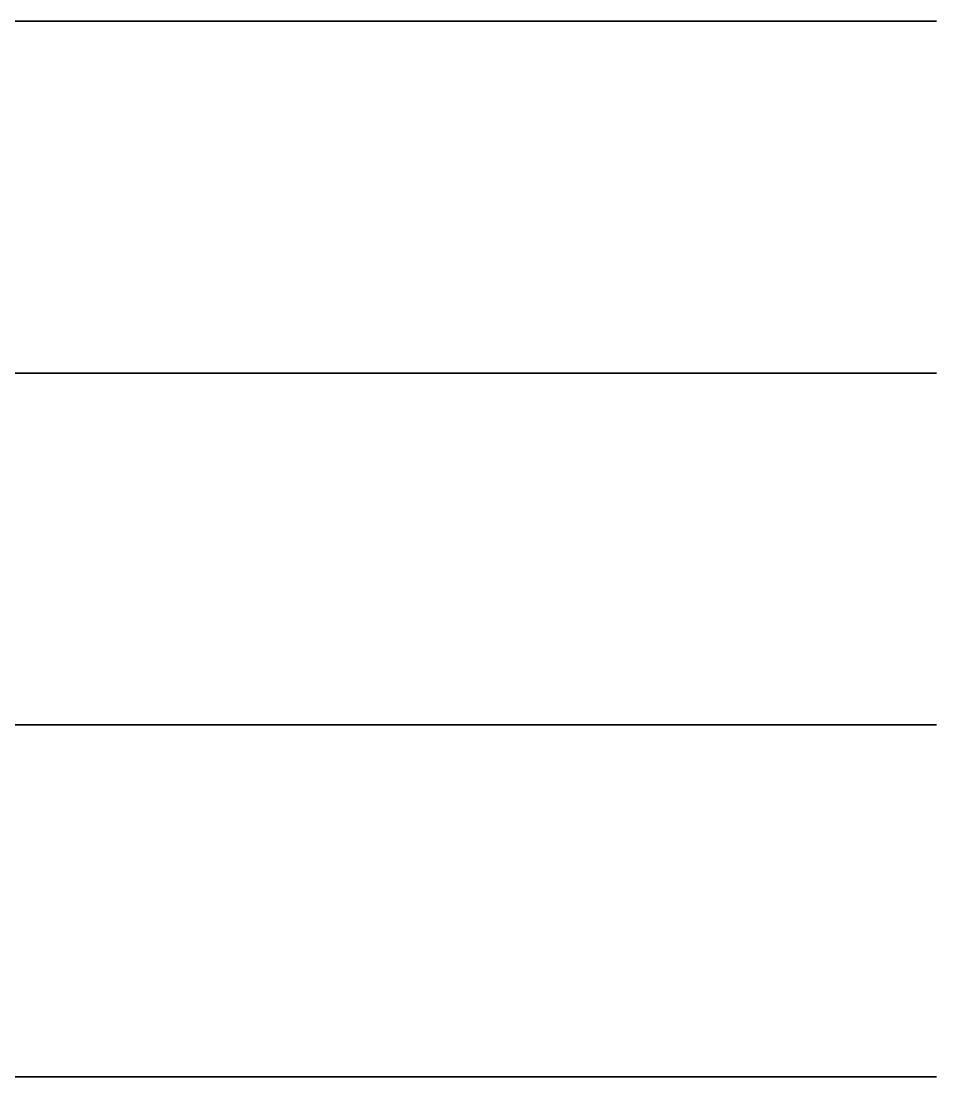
# Model space of a CAD drawing. Header units: metres. Extents: x 350990 to 353010, y 7455300 to 7456700.
# Drawn here: x 352029.9 to 352289, y 7456400 to 7456700 of the extents above; entities that cross this region are included whole.
import ezdxf

# ---------------------------------------------------------------- set-up
doc = ezdxf.new("R2010")
doc.units = ezdxf.units.M

msp = doc.modelspace()

# ---------------------------------------------------------------- linework, layer by layer
at = {"layer": 'BOC_P400N'}
msp.add_polyline3d([(352020, 7456400, 1283.76), (352030, 7456400, 1284.134), (352040, 7456400, 1284.458), (352050, 7456400, 1284.725), (352060, 7456400, 1284.922), (352070, 7456400, 1285.028), (352080, 7456400, 1285.019), (352090, 7456400, 1284.869), (352100, 7456400, 1284.135), (352110, 7456400, 1283.236), (352120, 7456400, 1282.26), (352130, 7456400, 1281.217), (352140, 7456400, 1280.116), (352150, 7456400, 1278.967), (352160, 7456400, 1277.783), (352170, 7456400, 1276.576), (352180, 7456400, 1274.831), (352190, 7456400, 1272.981), (352200, 7456400, 1271.136), (352210, 7456400, 1269.354), (352220, 7456400, 1267.69), (352230, 7456400, 1266.196), (352240, 7456400, 1264.913), (352250, 7456400, 1263.872), (352260, 7456400, 1263.091), (352270, 7456400, 1262.574), (352280, 7456400, 1262.313), (352290, 7456400, 1262.285)], dxfattribs=at)
at = {"layer": 'BOC_P500N'}
msp.add_polyline3d([(352020, 7456500, 1269.464), (352030, 7456500, 1270.124), (352040, 7456500, 1270.552), (352050, 7456500, 1270.707), (352060, 7456500, 1270.566), (352070, 7456500, 1270.117), (352080, 7456500, 1269.368), (352090, 7456500, 1268.339), (352100, 7456500, 1267.065), (352110, 7456500, 1265.592), (352120, 7456500, 1263.974), (352130, 7456500, 1262.269), (352140, 7456500, 1260.536), (352150, 7456500, 1258.831), (352160, 7456500, 1257.204), (352170, 7456500, 1255.697), (352180, 7456500, 1254.342), (352190, 7456500, 1253.159), (352200, 7456500, 1252.158), (352210, 7456500, 1251.336), (352220, 7456500, 1250.686), (352230, 7456500, 1250.192), (352240, 7456500, 1249.833), (352250, 7456500, 1249.588), (352260, 7456500, 1249.437), (352270, 7456500, 1249.362), (352280, 7456500, 1249.35), (352290, 7456500, 1249.393)], dxfattribs=at)
at = {"layer": 'BOC_P600N'}
msp.add_polyline3d([(352020, 7456600, 1255.348), (352030, 7456600, 1255.587), (352040, 7456600, 1255.753), (352050, 7456600, 1255.86), (352060, 7456600, 1255.914), (352070, 7456600, 1255.92), (352080, 7456600, 1255.874), (352090, 7456600, 1255.767), (352100, 7456600, 1255.586), (352110, 7456600, 1255.312), (352120, 7456600, 1254.924), (352130, 7456600, 1254.401), (352140, 7456600, 1253.726), (352150, 7456600, 1252.885), (352160, 7456600, 1251.872), (352170, 7456600, 1250.693), (352180, 7456600, 1249.36), (352190, 7456600, 1247.9), (352200, 7456600, 1246.347), (352210, 7456600, 1244.746), (352220, 7456600, 1243.15), (352230, 7456600, 1241.611), (352240, 7456600, 1240.187), (352250, 7456600, 1238.931), (352260, 7456600, 1237.888), (352270, 7456600, 1237.095), (352280, 7456600, 1236.579), (352290, 7456600, 1236.348)], dxfattribs=at)
at = {"layer": 'BOC_P700N'}
msp.add_polyline3d([(352020, 7456700, 1246.385), (352030, 7456700, 1247.509), (352040, 7456700, 1248.46), (352050, 7456700, 1249.201), (352060, 7456700, 1249.703), (352070, 7456700, 1249.942), (352080, 7456700, 1249.91), (352090, 7456700, 1249.607), (352100, 7456700, 1249.05), (352110, 7456700, 1248.266), (352120, 7456700, 1247.297), (352130, 7456700, 1246.191), (352140, 7456700, 1245.006), (352150, 7456700, 1243.803), (352160, 7456700, 1242.642), (352170, 7456700, 1241.58), (352180, 7456700, 1240.665), (352190, 7456700, 1239.937), (352200, 7456700, 1239.424), (352210, 7456700, 1239.137), (352220, 7456700, 1239.077), (352230, 7456700, 1239.23), (352240, 7456700, 1239.571), (352250, 7456700, 1240.065), (352260, 7456700, 1240.671), (352270, 7456700, 1241.346), (352280, 7456700, 1242.048), (352290, 7456700, 1242.735)], dxfattribs=at)
at = {"layer": 'BOLC_P400N'}
msp.add_polyline3d([(352020, 7456400, 1233.066), (352030, 7456400, 1232.781), (352040, 7456400, 1232.391), (352050, 7456400, 1231.902), (352060, 7456400, 1231.327), (352070, 7456400, 1230.683), (352080, 7456400, 1229.991), (352090, 7456400, 1229.275), (352100, 7456400, 1228.561), (352110, 7456400, 1227.873), (352120, 7456400, 1227.237), (352130, 7456400, 1226.675), (352140, 7456400, 1226.208), (352150, 7456400, 1225.854), (352160, 7456400, 1225.631), (352170, 7456400, 1225.554), (352180, 7456400, 1225.634), (352190, 7456400, 1225.884), (352200, 7456400, 1226.309), (352210, 7456400, 1226.916), (352220, 7456400, 1227.705), (352230, 7456400, 1228.672), (352240, 7456400, 1229.808), (352250, 7456400, 1231.099), (352260, 7456400, 1232.527), (352270, 7456400, 1234.071), (352280, 7456400, 1235.706), (352290, 7456400, 1237.406)], dxfattribs=at)
at = {"layer": 'BOLC_P500N'}
msp.add_polyline3d([(352020, 7456500, 1241.34), (352030, 7456500, 1241.013), (352040, 7456500, 1240.635), (352050, 7456500, 1240.201), (352060, 7456500, 1239.707), (352070, 7456500, 1239.154), (352080, 7456500, 1238.541), (352090, 7456500, 1237.871), (352100, 7456500, 1237.147), (352110, 7456500, 1236.371), (352120, 7456500, 1235.548), (352130, 7456500, 1234.682), (352140, 7456500, 1233.781), (352150, 7456500, 1232.854), (352160, 7456500, 1231.917), (352170, 7456500, 1230.988), (352180, 7456500, 1230.089), (352190, 7456500, 1229.245), (352200, 7456500, 1228.482), (352210, 7456500, 1227.826), (352220, 7456500, 1227.298), (352230, 7456500, 1226.915), (352240, 7456500, 1226.69), (352250, 7456500, 1226.625), (352260, 7456500, 1226.718), (352270, 7456500, 1226.956), (352280, 7456500, 1227.32), (352290, 7456500, 1227.787)], dxfattribs=at)
at = {"layer": 'BOLC_P600N'}
msp.add_polyline3d([(352020, 7456600, 1247.348), (352030, 7456600, 1247.587), (352040, 7456600, 1247.753), (352050, 7456600, 1247.86), (352060, 7456600, 1247.914), (352070, 7456600, 1247.92), (352080, 7456600, 1247.874), (352090, 7456600, 1247.767), (352100, 7456600, 1247.393), (352110, 7456600, 1246.275), (352120, 7456600, 1244.991), (352130, 7456600, 1243.538), (352140, 7456600, 1241.923), (352150, 7456600, 1240.157), (352160, 7456600, 1238.259), (352170, 7456600, 1236.257), (352180, 7456600, 1234.186), (352190, 7456600, 1232.086), (352200, 7456600, 1230), (352210, 7456600, 1227.975), (352220, 7456600, 1226.054), (352230, 7456600, 1224.278), (352240, 7456600, 1222.683), (352250, 7456600, 1221.299), (352260, 7456600, 1220.147), (352270, 7456600, 1219.239), (352280, 7456600, 1218.578), (352290, 7456600, 1218.156)], dxfattribs=at)
at = {"layer": 'BOLC_P700N'}
msp.add_polyline3d([(352020, 7456700, 1236.465), (352030, 7456700, 1236.392), (352040, 7456700, 1236.218), (352050, 7456700, 1235.949), (352060, 7456700, 1235.588), (352070, 7456700, 1235.137), (352080, 7456700, 1234.595), (352090, 7456700, 1233.96), (352100, 7456700, 1233.225), (352110, 7456700, 1232.384), (352120, 7456700, 1231.428), (352130, 7456700, 1230.351), (352140, 7456700, 1229.15), (352150, 7456700, 1227.824), (352160, 7456700, 1226.384), (352170, 7456700, 1224.845), (352180, 7456700, 1223.23), (352190, 7456700, 1221.569), (352200, 7456700, 1219.897), (352210, 7456700, 1218.257), (352220, 7456700, 1216.691), (352230, 7456700, 1215.245), (352240, 7456700, 1213.965), (352250, 7456700, 1212.891), (352260, 7456700, 1212.065), (352270, 7456700, 1211.518), (352280, 7456700, 1211.275), (352290, 7456700, 1211.351)], dxfattribs=at)
at = {"layer": 'BOX_P400N'}
msp.add_polyline3d([(352020, 7456400, 1211.818), (352030, 7456400, 1215.017), (352040, 7456400, 1218.015), (352050, 7456400, 1220.69), (352060, 7456400, 1222.941), (352070, 7456400, 1224.683), (352080, 7456400, 1223.991), (352090, 7456400, 1223.275), (352100, 7456400, 1222.561), (352110, 7456400, 1221.873), (352120, 7456400, 1221.237), (352130, 7456400, 1220.675), (352140, 7456400, 1220.208), (352150, 7456400, 1219.854), (352160, 7456400, 1219.591), (352170, 7456400, 1217.648), (352180, 7456400, 1215.665), (352190, 7456400, 1213.697), (352200, 7456400, 1211.795), (352210, 7456400, 1210.008), (352220, 7456400, 1208.384), (352230, 7456400, 1206.969), (352240, 7456400, 1205.812), (352250, 7456400, 1204.962), (352260, 7456400, 1204.469), (352270, 7456400, 1204.383), (352280, 7456400, 1204.749), (352290, 7456400, 1205.605)], dxfattribs=at)
at = {"layer": 'BOX_P500N'}
msp.add_polyline3d([(352020, 7456500, 1216.462), (352030, 7456500, 1216.306), (352040, 7456500, 1216.211), (352050, 7456500, 1216.159), (352060, 7456500, 1216.137), (352070, 7456500, 1216.137), (352080, 7456500, 1216.152), (352090, 7456500, 1216.175), (352100, 7456500, 1216.193), (352110, 7456500, 1216.184), (352120, 7456500, 1216.122), (352130, 7456500, 1215.968), (352140, 7456500, 1215.681), (352150, 7456500, 1215.215), (352160, 7456500, 1214.528), (352170, 7456500, 1213.584), (352180, 7456500, 1212.361), (352190, 7456500, 1210.852), (352200, 7456500, 1209.072), (352210, 7456500, 1207.054), (352220, 7456500, 1204.859), (352230, 7456500, 1202.565), (352240, 7456500, 1200.27), (352250, 7456500, 1198.083), (352260, 7456500, 1196.12), (352270, 7456500, 1194.498), (352280, 7456500, 1193.32), (352290, 7456500, 1192.674)], dxfattribs=at)
at = {"layer": 'BOX_P600N'}
msp.add_polyline3d([(352020, 7456600, 1228.818), (352030, 7456600, 1226.616), (352040, 7456600, 1224.234), (352050, 7456600, 1221.815), (352060, 7456600, 1219.498), (352070, 7456600, 1217.415), (352080, 7456600, 1215.674), (352090, 7456600, 1214.355), (352100, 7456600, 1213.312), (352110, 7456600, 1212.093), (352120, 7456600, 1211.268), (352130, 7456600, 1210.791), (352140, 7456600, 1210.592), (352150, 7456600, 1210.583), (352160, 7456600, 1210.665), (352170, 7456600, 1210.742), (352180, 7456600, 1210.724), (352190, 7456600, 1210.536), (352200, 7456600, 1210.13), (352210, 7456600, 1209.479), (352220, 7456600, 1208.591), (352230, 7456600, 1207.498), (352240, 7456600, 1206.259), (352250, 7456600, 1204.953), (352260, 7456600, 1203.672), (352270, 7456600, 1202.514), (352280, 7456600, 1201.567), (352290, 7456600, 1200.91)], dxfattribs=at)
at = {"layer": 'BOX_P700N'}
msp.add_polyline3d([(352020, 7456700, 1226.037), (352030, 7456700, 1224.491), (352040, 7456700, 1222.543), (352050, 7456700, 1220.306), (352060, 7456700, 1217.898), (352070, 7456700, 1215.434), (352080, 7456700, 1213.013), (352090, 7456700, 1210.719), (352100, 7456700, 1208.606), (352110, 7456700, 1206.703), (352120, 7456700, 1205.013), (352130, 7456700, 1203.513), (352140, 7456700, 1202.165), (352150, 7456700, 1200.919), (352160, 7456700, 1199.722), (352170, 7456700, 1198.528), (352180, 7456700, 1197.303), (352190, 7456700, 1196.029), (352200, 7456700, 1194.709), (352210, 7456700, 1193.367), (352220, 7456700, 1192.05), (352230, 7456700, 1190.821), (352240, 7456700, 1189.754), (352250, 7456700, 1188.931), (352260, 7456700, 1188.432), (352270, 7456700, 1188.326), (352280, 7456700, 1188.664), (352290, 7456700, 1189.474)], dxfattribs=at)
at = {"layer": 'CU_0p2_P400N'}
for points in [[(352040, 7456400, 754.742), (352036.917, 7456400, 760), (352033.274, 7456400, 770), (352032.176, 7456400, 780), (352034.123, 7456400, 790), (352039.329, 7456400, 800), (352040, 7456400, 800.942), (352050, 7456400, 808.667), (352060, 7456400, 809.991), (352070, 7456400, 803.729), (352072.426, 7456400, 800), (352077.889, 7456400, 790), (352080, 7456400, 784.749), (352081.494, 7456400, 780), (352083.353, 7456400, 770), (352083.332, 7456400, 760), (352080.378, 7456400, 750), (352080, 7456400, 749.42), (352070, 7456400, 740.847), (352061.474, 7456400, 740), (352060, 7456400, 739.896), (352059.747, 7456400, 740), (352050, 7456400, 744.35), (352043.96, 7456400, 750)], [(352260, 7456400, 527.355), (352257.852, 7456400, 530), (352255.521, 7456400, 540), (352260, 7456400, 544.875), (352270, 7456400, 544.833), (352277.718, 7456400, 540), (352280, 7456400, 532.416), (352280.367, 7456400, 530), (352280, 7456400, 529.372), (352270, 7456400, 522.94)]]:
    msp.add_polyline3d(points, close=True, dxfattribs=at)
at = {"layer": 'PHY_P400N'}
for points in [[(352289.461, 7456400, 890), (352280, 7456400, 885.985), (352270, 7456400, 885.39), (352260, 7456400, 888.794), (352258.18, 7456400, 890), (352250, 7456400, 895.668), (352245.069, 7456400, 900), (352240, 7456400, 904.623), (352234.005, 7456400, 910), (352230, 7456400, 913.684), (352221.144, 7456400, 920), (352220, 7456400, 920.823), (352210, 7456400, 924.511), (352200, 7456400, 924.234), (352190, 7456400, 920.378), (352189.398, 7456400, 920), (352180, 7456400, 914.075), (352174.313, 7456400, 910), (352170, 7456400, 906.978), (352160, 7456400, 900.489), (352159.074, 7456400, 900), (352150, 7456400, 895.436), (352140, 7456400, 891.871), (352132.477, 7456400, 890), (352130, 7456400, 889.415), (352120, 7456400, 887.493), (352110, 7456400, 885.596), (352100, 7456400, 883.496), (352090, 7456400, 881.295), (352083.362, 7456400, 880), (352080, 7456400, 879.353), (352070, 7456400, 878.153), (352060, 7456400, 878.135), (352050, 7456400, 879.458), (352047.747, 7456400, 880), (352040, 7456400, 881.819), (352030, 7456400, 884.49), (352020, 7456400, 886.375)], [(352020, 7456400, 1136.802), (352030, 7456400, 1135.414), (352040, 7456400, 1134.02), (352050, 7456400, 1132.746), (352060, 7456400, 1131.676), (352070, 7456400, 1130.836), (352080, 7456400, 1130.181), (352083.11, 7456400, 1130), (352090, 7456400, 1129.593), (352100, 7456400, 1128.922), (352110, 7456400, 1128.003), (352120, 7456400, 1126.707), (352130, 7456400, 1124.96), (352140, 7456400, 1122.747), (352150, 7456400, 1120.093), (352150.292, 7456400, 1120), (352160, 7456400, 1117.145), (352170, 7456400, 1113.892), (352180, 7456400, 1110.381), (352180.998, 7456400, 1110), (352190, 7456400, 1106.76), (352200, 7456400, 1102.99), (352207.655, 7456400, 1100), (352210, 7456400, 1099.109), (352220, 7456400, 1095.191), (352230, 7456400, 1091.181), (352232.962, 7456400, 1090), (352240, 7456400, 1087.131), (352250, 7456400, 1083.015), (352257.279, 7456400, 1080), (352260, 7456400, 1078.803), (352270, 7456400, 1074.491), (352279.947, 7456400, 1070), (352280, 7456400, 1069.974), (352290, 7456400, 1065.202)]]:
    msp.add_polyline3d(points, dxfattribs=at)
at = {"layer": 'PHY_P500N'}
for points in [[(352290, 7456500, 767.395), (352280, 7456500, 761.725), (352275.379, 7456500, 760), (352270, 7456500, 758.035), (352260, 7456500, 756.84), (352250, 7456500, 758.068), (352243.706, 7456500, 760), (352240, 7456500, 761.17), (352230, 7456500, 765.256), (352220, 7456500, 769.21), (352217.314, 7456500, 770), (352210, 7456500, 773.741), (352200, 7456500, 774.939), (352190, 7456500, 774.634), (352180, 7456500, 773.611), (352170, 7456500, 772.868), (352160, 7456500, 773.545), (352150, 7456500, 776.219), (352142.525, 7456500, 780), (352140, 7456500, 781.354), (352130, 7456500, 788.924), (352128.785, 7456500, 790), (352120, 7456500, 798.185), (352118.042, 7456500, 800), (352110, 7456500, 807.726), (352107.166, 7456500, 810), (352100, 7456500, 815.842), (352092.233, 7456500, 820), (352090, 7456500, 821.187), (352080, 7456500, 823.085), (352070, 7456500, 821.781), (352065.065, 7456500, 820), (352060, 7456500, 818.005), (352050, 7456500, 813.013), (352043.087, 7456500, 810), (352040, 7456500, 808.5), (352030, 7456500, 806.01), (352020, 7456500, 806.764)], [(352020, 7456500, 927.979), (352030, 7456500, 929.475), (352036.698, 7456500, 930), (352040, 7456500, 930.262), (352050, 7456500, 930.459), (352060, 7456500, 930.199), (352063.561, 7456500, 930), (352070, 7456500, 929.608), (352080, 7456500, 928.828), (352090, 7456500, 928.027), (352100, 7456500, 927.434), (352110, 7456500, 927.412), (352120, 7456500, 928.665), (352123.97, 7456500, 930), (352130, 7456500, 932.56), (352138.17, 7456500, 940), (352140, 7456500, 942.006), (352145.319, 7456500, 950), (352150, 7456500, 957.308), (352151.557, 7456500, 960), (352158.463, 7456500, 970), (352160, 7456500, 971.824), (352167.921, 7456500, 980), (352170, 7456500, 981.655), (352180, 7456500, 987.187), (352190, 7456500, 989.749), (352200, 7456500, 989.382), (352210, 7456500, 986.459), (352220, 7456500, 981.48), (352222.167, 7456500, 980), (352230, 7456500, 973.248), (352233.125, 7456500, 970), (352240, 7456500, 960.521), (352240.336, 7456500, 960), (352244.591, 7456500, 950), (352246.953, 7456500, 940), (352247.308, 7456500, 930), (352245.462, 7456500, 920), (352241.091, 7456500, 910), (352240, 7456500, 908.321), (352231.907, 7456500, 900), (352230, 7456500, 898.47), (352220, 7456500, 893.386), (352210, 7456500, 890.485), (352207.261, 7456500, 890), (352200, 7456500, 888.674), (352190, 7456500, 887.16), (352180, 7456500, 884.984), (352170, 7456500, 880.203), (352169.773, 7456500, 880), (352162.732, 7456500, 870), (352160, 7456500, 860.917), (352159.827, 7456500, 860), (352159.191, 7456500, 850), (352159.782, 7456500, 840), (352160, 7456500, 838.8), (352161.839, 7456500, 830), (352165.38, 7456500, 820), (352170, 7456500, 811.157), (352170.773, 7456500, 810), (352180, 7456500, 800.305), (352180.423, 7456500, 800), (352190, 7456500, 794.892), (352200, 7456500, 792.006), (352210, 7456500, 791.207), (352220, 7456500, 792.032), (352230, 7456500, 793.938), (352240, 7456500, 796.363), (352250, 7456500, 798.808), (352255.611, 7456500, 800), (352260, 7456500, 801.096), (352270, 7456500, 802.87), (352280, 7456500, 803.769), (352290, 7456500, 803.847)]]:
    msp.add_polyline3d(points, dxfattribs=at)
at = {"layer": 'POT_P400N'}
for points in [[(352020, 7456400, 552.735), (352030, 7456400, 556.23), (352037.513, 7456400, 560), (352040, 7456400, 561.439), (352050, 7456400, 569.333), (352050.659, 7456400, 570), (352058.913, 7456400, 580), (352060, 7456400, 581.617), (352064.839, 7456400, 590), (352069.455, 7456400, 600), (352070, 7456400, 601.404), (352073.14, 7456400, 610), (352076.218, 7456400, 620), (352078.862, 7456400, 630), (352080, 7456400, 634.864), (352081.257, 7456400, 640), (352083.539, 7456400, 650), (352085.785, 7456400, 660), (352088.129, 7456400, 670), (352090, 7456400, 677.325), (352090.835, 7456400, 680), (352094.433, 7456400, 690), (352099.221, 7456400, 700), (352100, 7456400, 701.326), (352108.106, 7456400, 710), (352110, 7456400, 711.521), (352120, 7456400, 715.723), (352130, 7456400, 716.986), (352140, 7456400, 716.586), (352150, 7456400, 715.184), (352160, 7456400, 713.15), (352170, 7456400, 710.706), (352172.54, 7456400, 710), (352180, 7456400, 707.941), (352190, 7456400, 704.966), (352200, 7456400, 701.835), (352205.641, 7456400, 700), (352210, 7456400, 698.514), (352220, 7456400, 694.967), (352230, 7456400, 691.203), (352233.053, 7456400, 690), (352240, 7456400, 687.011), (352250, 7456400, 682.332), (352254.557, 7456400, 680), (352260, 7456400, 676.907), (352270, 7456400, 670.581), (352270.834, 7456400, 670), (352280, 7456400, 662.963), (352283.501, 7456400, 660), (352290, 7456400, 654.045)], [(352290, 7456400, 290.069), (352280, 7456400, 290.067), (352270, 7456400, 290.065), (352260, 7456400, 290.065), (352250, 7456400, 290.065), (352240, 7456400, 290.065), (352230, 7456400, 290.066), (352220, 7456400, 290.067), (352210, 7456400, 290.069), (352200, 7456400, 290.07), (352190, 7456400, 290.072), (352180, 7456400, 290.074), (352170, 7456400, 290.076), (352160, 7456400, 290.078), (352150, 7456400, 290.08), (352140, 7456400, 290.081), (352130, 7456400, 290.082), (352120, 7456400, 290.082), (352110, 7456400, 290.083), (352100, 7456400, 290.083), (352090, 7456400, 290.083), (352080, 7456400, 290.083), (352070, 7456400, 290.084), (352060, 7456400, 290.085), (352050, 7456400, 290.086), (352040, 7456400, 290.088), (352030, 7456400, 290.091), (352020, 7456400, 290.095)]]:
    msp.add_polyline3d(points, dxfattribs=at)
at = {"layer": 'POT_P500N'}
for points in [[(352290, 7456500, 290.233), (352280, 7456500, 290.224), (352270, 7456500, 290.222), (352260, 7456500, 290.225), (352250, 7456500, 290.234), (352240, 7456500, 290.25), (352230, 7456500, 290.274), (352220, 7456500, 290.31), (352210, 7456500, 290.361), (352200, 7456500, 290.434), (352190, 7456500, 290.539), (352180, 7456500, 290.692), (352170, 7456500, 290.913), (352160, 7456500, 291.212), (352150, 7456500, 291.555), (352140, 7456500, 291.805), (352130, 7456500, 291.801), (352120, 7456500, 291.571), (352110, 7456500, 291.28), (352100, 7456500, 291.032), (352090, 7456500, 290.852), (352080, 7456500, 290.731), (352070, 7456500, 290.655), (352060, 7456500, 290.617), (352050, 7456500, 290.612), (352040, 7456500, 290.648), (352030, 7456500, 290.746), (352020, 7456500, 290.976)], [(352023.778, 7456500, 460), (352030, 7456500, 452.651), (352031.955, 7456500, 450), (352036.64, 7456500, 440), (352039.155, 7456500, 430), (352039.993, 7456500, 420), (352039.524, 7456500, 410), (352038.046, 7456500, 400), (352035.826, 7456500, 390), (352033.147, 7456500, 380), (352030.383, 7456500, 370), (352030, 7456500, 367.876), (352026.593, 7456500, 360)], [(352024.204, 7456500, 350), (352030, 7456500, 346.989), (352037.594, 7456500, 340), (352040, 7456500, 339.211), (352050, 7456500, 333.926), (352056.78, 7456500, 330), (352060, 7456500, 328.756), (352070, 7456500, 324.358), (352079.986, 7456500, 320), (352080, 7456500, 319.995), (352090, 7456500, 316.495), (352100, 7456500, 313.29), (352110, 7456500, 310.585), (352113.211, 7456500, 310), (352120, 7456500, 308.856), (352130, 7456500, 308.279), (352140, 7456500, 309.381), (352141.856, 7456500, 310), (352150, 7456500, 313.794), (352156.629, 7456500, 320), (352160, 7456500, 324.795), (352162.548, 7456500, 330), (352165.92, 7456500, 340), (352168.251, 7456500, 350), (352170, 7456500, 360), (352170, 7456500, 360), (352171.374, 7456500, 370), (352172.745, 7456500, 380), (352174.322, 7456500, 390), (352176.349, 7456500, 400), (352179.151, 7456500, 410), (352180, 7456500, 412.285), (352183.378, 7456500, 420), (352190, 7456500, 429.981), (352190.017, 7456500, 430), (352200, 7456500, 437.972), (352204.557, 7456500, 440), (352210, 7456500, 441.903), (352220, 7456500, 443.425), (352230, 7456500, 443.441), (352240, 7456500, 442.421), (352250, 7456500, 440.665), (352252.828, 7456500, 440), (352260, 7456500, 438.304), (352270, 7456500, 435.492), (352280, 7456500, 432.321), (352286.658, 7456500, 430), (352290, 7456500, 428.742)]]:
    msp.add_polyline3d(points, dxfattribs=at)
at = {"layer": 'PRO_P400N'}
for points in [[(352020, 7456400, 1289.998), (352030, 7456400, 1289.859), (352040, 7456400, 1289.622), (352050, 7456400, 1289.285), (352060, 7456400, 1288.848), (352070, 7456400, 1288.311), (352080, 7456400, 1287.678), (352090, 7456400, 1286.951), (352100, 7456400, 1286.135), (352110, 7456400, 1285.236), (352120, 7456400, 1284.26), (352130, 7456400, 1283.217), (352140, 7456400, 1282.116), (352150, 7456400, 1280.967), (352158.168, 7456400, 1280), (352160, 7456400, 1279.783), (352170, 7456400, 1278.576), (352180, 7456400, 1277.359), (352190, 7456400, 1276.146), (352200, 7456400, 1274.952), (352210, 7456400, 1273.791), (352220, 7456400, 1272.678), (352230, 7456400, 1271.627), (352240, 7456400, 1270.651), (352247.357, 7456400, 1270), (352250, 7456400, 1269.766), (352260, 7456400, 1268.983), (352270, 7456400, 1268.314), (352280, 7456400, 1267.769), (352290, 7456400, 1267.358)], [(352290, 7456400, 290.01), (352280, 7456400, 290.01), (352270, 7456400, 290.01), (352260, 7456400, 290.01), (352250, 7456400, 290.01), (352240, 7456400, 290.01), (352230, 7456400, 290.01), (352220, 7456400, 290.01), (352210, 7456400, 290.01), (352200, 7456400, 290.01), (352190, 7456400, 290.01), (352180, 7456400, 290.01), (352170, 7456400, 290.01), (352160, 7456400, 290.01), (352150, 7456400, 290.01), (352140, 7456400, 290.01), (352130, 7456400, 290.01), (352120, 7456400, 290.01), (352110, 7456400, 290.01), (352100, 7456400, 290.01), (352090, 7456400, 290.01), (352080, 7456400, 290.01), (352070, 7456400, 290.01), (352060, 7456400, 290.01), (352050, 7456400, 290.01), (352040, 7456400, 290.01), (352030, 7456400, 290.01), (352020, 7456400, 290.01)]]:
    msp.add_polyline3d(points, dxfattribs=at)
at = {"layer": 'PRO_P500N'}
for points in [[(352020, 7456500, 1276.192), (352030, 7456500, 1276.155), (352040, 7456500, 1276.068), (352050, 7456500, 1275.926), (352060, 7456500, 1275.726), (352070, 7456500, 1275.464), (352080, 7456500, 1275.14), (352090, 7456500, 1274.751), (352100, 7456500, 1274.298), (352110, 7456500, 1273.782), (352120, 7456500, 1273.205), (352130, 7456500, 1272.57), (352140, 7456500, 1271.881), (352150, 7456500, 1271.144), (352160, 7456500, 1270.363), (352164.434, 7456500, 1270), (352170, 7456500, 1269.545), (352180, 7456500, 1268.697), (352190, 7456500, 1267.827), (352200, 7456500, 1266.943), (352210, 7456500, 1266.054), (352220, 7456500, 1265.167), (352230, 7456500, 1264.291), (352240, 7456500, 1263.435), (352250, 7456500, 1262.607), (352260, 7456500, 1261.815), (352270, 7456500, 1261.067), (352280, 7456500, 1260.369), (352285.757, 7456500, 1260), (352290, 7456500, 1259.728)], [(352290, 7456500, 290.01), (352280, 7456500, 290.01), (352270, 7456500, 290.01), (352260, 7456500, 290.01), (352250, 7456500, 290.01), (352240, 7456500, 290.01), (352230, 7456500, 290.01), (352220, 7456500, 290.01), (352210, 7456500, 290.01), (352200, 7456500, 290.01), (352190, 7456500, 290.01), (352180, 7456500, 290.01), (352170, 7456500, 290.011), (352160, 7456500, 290.011), (352150, 7456500, 290.011), (352140, 7456500, 290.011), (352130, 7456500, 290.011), (352120, 7456500, 290.011), (352110, 7456500, 290.011), (352100, 7456500, 290.011), (352090, 7456500, 290.011), (352080, 7456500, 290.01), (352070, 7456500, 290.01), (352060, 7456500, 290.01), (352050, 7456500, 290.01), (352040, 7456500, 290.01), (352030, 7456500, 290.01), (352020, 7456500, 290.011)]]:
    msp.add_polyline3d(points, dxfattribs=at)
at = {"layer": 'PRO_P600N'}
for points in [[(352020, 7456600, 1271.63), (352030, 7456600, 1271.493), (352040, 7456600, 1271.243), (352050, 7456600, 1270.883), (352060, 7456600, 1270.418), (352067.391, 7456600, 1270), (352070, 7456600, 1269.852), (352080, 7456600, 1269.193), (352090, 7456600, 1268.448), (352100, 7456600, 1267.626), (352110, 7456600, 1266.737), (352120, 7456600, 1265.791), (352130, 7456600, 1264.799), (352140, 7456600, 1263.773), (352150, 7456600, 1262.723), (352160, 7456600, 1261.663), (352170, 7456600, 1260.602), (352175.737, 7456600, 1260), (352179.103, 7456600, 1250), (352175.828, 7456600, 1240), (352173.429, 7456600, 1230), (352171.738, 7456600, 1220), (352170.652, 7456600, 1210), (352170.112, 7456600, 1200), (352170.095, 7456600, 1190), (352170.609, 7456600, 1180), (352178.109, 7456600, 1170), (352180, 7456600, 1167.743), (352186.737, 7456600, 1160), (352190, 7456600, 1156.664), (352196.959, 7456600, 1150), (352200, 7456600, 1147.398), (352209.481, 7456600, 1140), (352210, 7456600, 1139.634), (352220, 7456600, 1133.314), (352226.097, 7456600, 1130), (352230, 7456600, 1128.037), (352240, 7456600, 1123.858), (352250, 7456600, 1120.583), (352252.56, 7456600, 1120), (352260, 7456600, 1118.38), (352270, 7456600, 1117.192), (352280, 7456600, 1117.05), (352290, 7456600, 1118.017)], [(352290, 7456600, 290.011), (352280, 7456600, 290.011), (352270, 7456600, 290.011), (352260, 7456600, 290.011), (352250, 7456600, 290.011), (352240, 7456600, 290.011), (352230, 7456600, 290.011), (352220, 7456600, 290.011), (352210, 7456600, 290.012), (352200, 7456600, 290.012), (352190, 7456600, 290.012), (352180, 7456600, 290.012), (352170, 7456600, 290.012), (352160, 7456600, 290.012), (352150, 7456600, 290.012), (352140, 7456600, 290.012), (352130, 7456600, 290.012), (352120, 7456600, 290.012), (352110, 7456600, 290.012), (352100, 7456600, 290.012), (352090, 7456600, 290.012), (352080, 7456600, 290.012), (352070, 7456600, 290.012), (352060, 7456600, 290.012), (352050, 7456600, 290.012), (352040, 7456600, 290.012), (352030, 7456600, 290.012), (352020, 7456600, 290.012)]]:
    msp.add_polyline3d(points, dxfattribs=at)
at = {"layer": 'PRO_P700N'}
for points in [[(352290, 7456700, 290.012), (352280, 7456700, 290.012), (352270, 7456700, 290.012), (352260, 7456700, 290.012), (352250, 7456700, 290.012), (352240, 7456700, 290.012), (352230, 7456700, 290.012), (352220, 7456700, 290.012), (352210, 7456700, 290.013), (352200, 7456700, 290.013), (352190, 7456700, 290.013), (352180, 7456700, 290.013), (352170, 7456700, 290.013), (352160, 7456700, 290.013), (352150, 7456700, 290.013), (352140, 7456700, 290.013), (352130, 7456700, 290.013), (352120, 7456700, 290.013), (352110, 7456700, 290.013), (352100, 7456700, 290.013), (352090, 7456700, 290.013), (352080, 7456700, 290.013), (352070, 7456700, 290.013), (352060, 7456700, 290.013), (352050, 7456700, 290.013), (352040, 7456700, 290.013), (352030, 7456700, 290.013), (352020, 7456700, 290.013)], [(352020.429, 7456700, 1050), (352030, 7456700, 1044.456), (352039.391, 7456700, 1040), (352040, 7456700, 1039.734), (352050, 7456700, 1037.256), (352060, 7456700, 1037.037), (352070, 7456700, 1039.699), (352070.534, 7456700, 1040), (352080, 7456700, 1047.057), (352082.68, 7456700, 1050), (352089.624, 7456700, 1060), (352090, 7456700, 1060.729), (352094.314, 7456700, 1070), (352098.224, 7456700, 1080), (352100, 7456700, 1085.25), (352101.888, 7456700, 1090), (352106.32, 7456700, 1100), (352110, 7456700, 1106.009), (352115.804, 7456700, 1110), (352120, 7456700, 1111.818), (352130, 7456700, 1111.476), (352134.724, 7456700, 1110), (352140, 7456700, 1108.727), (352150, 7456700, 1104.924), (352160, 7456700, 1100.692), (352161.37, 7456700, 1100), (352170, 7456700, 1096.267), (352180, 7456700, 1091.814), (352183.849, 7456700, 1090), (352190, 7456700, 1087.384), (352200, 7456700, 1083.036), (352207.057, 7456700, 1080), (352210, 7456700, 1078.802), (352220, 7456700, 1074.683), (352230, 7456700, 1070.767), (352232.046, 7456700, 1070), (352240, 7456700, 1067.01), (352250, 7456700, 1063.526), (352260, 7456700, 1060.391), (352261.463, 7456700, 1060), (352270, 7456700, 1057.583), (352280, 7456700, 1055.28), (352290, 7456700, 1053.6)]]:
    msp.add_polyline3d(points, dxfattribs=at)
at = {"layer": 'TOH_P400N'}
msp.add_polyline3d([(352020, 7456400, 1161.005), (352030, 7456400, 1167.285), (352040, 7456400, 1173.369), (352050, 7456400, 1178.947), (352060, 7456400, 1183.757), (352070, 7456400, 1187.577), (352080, 7456400, 1188.389), (352090, 7456400, 1188.554), (352100, 7456400, 1188.09), (352110, 7456400, 1187.056), (352120, 7456400, 1185.55), (352130, 7456400, 1183.699), (352140, 7456400, 1181.648), (352150, 7456400, 1179.554), (352160, 7456400, 1177.534), (352170, 7456400, 1173.953), (352180, 7456400, 1170.566), (352190, 7456400, 1167.521), (352200, 7456400, 1164.932), (352210, 7456400, 1162.878), (352220, 7456400, 1161.398), (352230, 7456400, 1160.502), (352240, 7456400, 1160.167), (352250, 7456400, 1160.352), (352260, 7456400, 1161.002), (352270, 7456400, 1162.057), (352280, 7456400, 1163.46), (352290, 7456400, 1165.163)], dxfattribs=at)
at = {"layer": 'TOH_P500N'}
msp.add_polyline3d([(352020, 7456500, 1174.825), (352030, 7456500, 1178.159), (352040, 7456500, 1181.577), (352050, 7456500, 1184.894), (352060, 7456500, 1187.949), (352070, 7456500, 1190.612), (352080, 7456500, 1192.788), (352090, 7456500, 1194.417), (352100, 7456500, 1195.469), (352110, 7456500, 1195.943), (352120, 7456500, 1195.858), (352130, 7456500, 1195.253), (352140, 7456500, 1194.178), (352150, 7456500, 1192.691), (352160, 7456500, 1190.859), (352170, 7456500, 1188.749), (352180, 7456500, 1186.427), (352190, 7456500, 1183.956), (352200, 7456500, 1181.396), (352210, 7456500, 1178.798), (352220, 7456500, 1176.208), (352230, 7456500, 1173.666), (352240, 7456500, 1171.207), (352250, 7456500, 1168.865), (352260, 7456500, 1166.669), (352270, 7456500, 1164.655), (352280, 7456500, 1162.854), (352290, 7456500, 1161.303)], dxfattribs=at)
at = {"layer": 'TOH_P600N'}
msp.add_polyline3d([(352020, 7456600, 1195.15), (352030, 7456600, 1194.072), (352040, 7456600, 1192.624), (352050, 7456600, 1190.909), (352060, 7456600, 1189.049), (352070, 7456600, 1187.18), (352080, 7456600, 1185.437), (352090, 7456600, 1183.948), (352100, 7456600, 1182.626), (352110, 7456600, 1181.093), (352120, 7456600, 1179.998), (352130, 7456600, 1179.374), (352140, 7456600, 1179.23), (352150, 7456600, 1179.541), (352160, 7456600, 1180.265), (352170, 7456600, 1181.333), (352180, 7456600, 1182.665), (352190, 7456600, 1184.168), (352200, 7456600, 1185.74), (352210, 7456600, 1187.281), (352220, 7456600, 1188.691), (352230, 7456600, 1189.882), (352240, 7456600, 1190.777), (352250, 7456600, 1191.315), (352260, 7456600, 1191.452), (352270, 7456600, 1191.166), (352280, 7456600, 1190.448), (352290, 7456600, 1189.309)], dxfattribs=at)
at = {"layer": 'TOH_P700N'}
msp.add_polyline3d([(352020, 7456700, 1184.065), (352030, 7456700, 1183.342), (352040, 7456700, 1182.352), (352050, 7456700, 1181.189), (352060, 7456700, 1179.953), (352070, 7456700, 1178.74), (352080, 7456700, 1177.633), (352090, 7456700, 1176.698), (352100, 7456700, 1175.972), (352110, 7456700, 1175.468), (352120, 7456700, 1175.171), (352130, 7456700, 1175.045), (352140, 7456700, 1175.039), (352150, 7456700, 1175.096), (352160, 7456700, 1175.159), (352170, 7456700, 1175.18), (352180, 7456700, 1175.126), (352190, 7456700, 1174.979), (352200, 7456700, 1174.742), (352210, 7456700, 1174.435), (352220, 7456700, 1174.095), (352230, 7456700, 1173.77), (352240, 7456700, 1173.518), (352250, 7456700, 1173.398), (352260, 7456700, 1173.461), (352270, 7456700, 1173.748), (352280, 7456700, 1174.283), (352290, 7456700, 1175.066)], dxfattribs=at)
at = {"layer": 'TOPO_P400N'}
msp.add_polyline3d([(352020, 7456400, 1289.998), (352030, 7456400, 1289.859), (352040, 7456400, 1289.622), (352050, 7456400, 1289.285), (352060, 7456400, 1288.848), (352070, 7456400, 1288.311), (352080, 7456400, 1287.678), (352090, 7456400, 1286.951), (352100, 7456400, 1286.135), (352110, 7456400, 1285.236), (352120, 7456400, 1284.26), (352130, 7456400, 1283.217), (352140, 7456400, 1282.116), (352150, 7456400, 1280.967), (352160, 7456400, 1279.783), (352170, 7456400, 1278.576), (352180, 7456400, 1277.359), (352190, 7456400, 1276.146), (352200, 7456400, 1274.952), (352210, 7456400, 1273.791), (352220, 7456400, 1272.678), (352230, 7456400, 1271.627), (352240, 7456400, 1270.651), (352250, 7456400, 1269.766), (352260, 7456400, 1268.983), (352270, 7456400, 1268.314), (352280, 7456400, 1267.769), (352290, 7456400, 1267.358)], dxfattribs=at)
at = {"layer": 'TOPO_P500N'}
msp.add_polyline3d([(352020, 7456500, 1276.192), (352030, 7456500, 1276.155), (352040, 7456500, 1276.068), (352050, 7456500, 1275.926), (352060, 7456500, 1275.726), (352070, 7456500, 1275.464), (352080, 7456500, 1275.14), (352090, 7456500, 1274.751), (352100, 7456500, 1274.298), (352110, 7456500, 1273.782), (352120, 7456500, 1273.205), (352130, 7456500, 1272.57), (352140, 7456500, 1271.881), (352150, 7456500, 1271.144), (352160, 7456500, 1270.363), (352170, 7456500, 1269.545), (352180, 7456500, 1268.697), (352190, 7456500, 1267.827), (352200, 7456500, 1266.943), (352210, 7456500, 1266.054), (352220, 7456500, 1265.167), (352230, 7456500, 1264.291), (352240, 7456500, 1263.435), (352250, 7456500, 1262.607), (352260, 7456500, 1261.815), (352270, 7456500, 1261.067), (352280, 7456500, 1260.369), (352290, 7456500, 1259.728)], dxfattribs=at)
at = {"layer": 'TOPO_P600N'}
msp.add_polyline3d([(352020, 7456600, 1271.63), (352030, 7456600, 1271.493), (352040, 7456600, 1271.243), (352050, 7456600, 1270.883), (352060, 7456600, 1270.418), (352070, 7456600, 1269.852), (352080, 7456600, 1269.193), (352090, 7456600, 1268.448), (352100, 7456600, 1267.626), (352110, 7456600, 1266.737), (352120, 7456600, 1265.791), (352130, 7456600, 1264.799), (352140, 7456600, 1263.773), (352150, 7456600, 1262.723), (352160, 7456600, 1261.663), (352170, 7456600, 1260.602), (352180, 7456600, 1259.553), (352190, 7456600, 1258.526), (352200, 7456600, 1257.532), (352210, 7456600, 1256.581), (352220, 7456600, 1255.681), (352230, 7456600, 1254.84), (352240, 7456600, 1254.066), (352250, 7456600, 1253.364), (352260, 7456600, 1252.741), (352270, 7456600, 1252.199), (352280, 7456600, 1251.741), (352290, 7456600, 1251.369)], dxfattribs=at)
at = {"layer": 'TOPO_P700N'}
msp.add_polyline3d([(352020, 7456700, 1258.604), (352030, 7456700, 1259.247), (352040, 7456700, 1259.787), (352050, 7456700, 1260.225), (352060, 7456700, 1260.562), (352070, 7456700, 1260.802), (352080, 7456700, 1260.949), (352090, 7456700, 1261.008), (352100, 7456700, 1260.984), (352110, 7456700, 1260.882), (352120, 7456700, 1260.71), (352130, 7456700, 1260.475), (352140, 7456700, 1260.182), (352150, 7456700, 1259.84), (352160, 7456700, 1259.455), (352170, 7456700, 1259.036), (352180, 7456700, 1258.589), (352190, 7456700, 1258.121), (352200, 7456700, 1257.639), (352210, 7456700, 1257.15), (352220, 7456700, 1256.66), (352230, 7456700, 1256.176), (352240, 7456700, 1255.704), (352250, 7456700, 1255.249), (352260, 7456700, 1254.816), (352270, 7456700, 1254.41), (352280, 7456700, 1254.035), (352290, 7456700, 1253.697)], dxfattribs=at)

doc.saveas('drawing.dxf')
